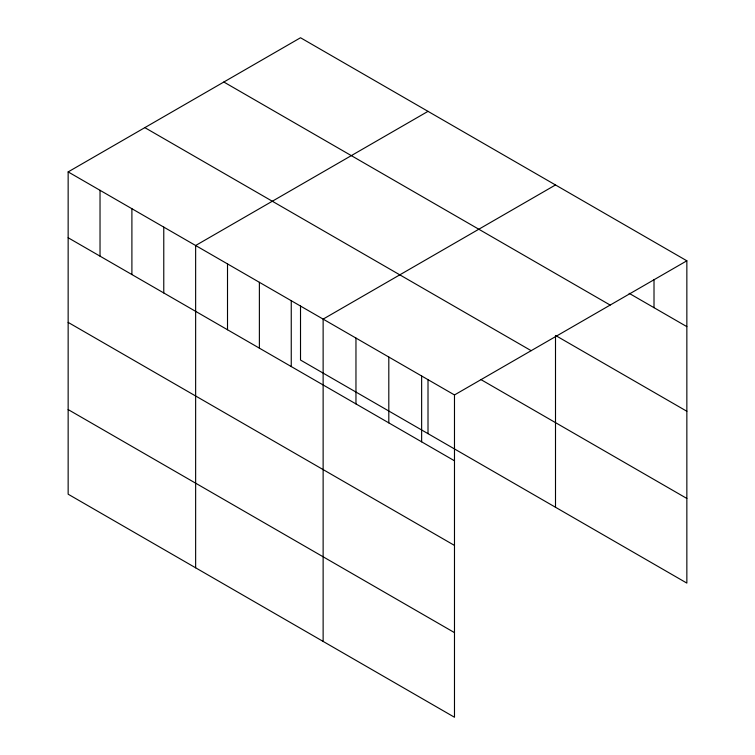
<?xml version="1.0" encoding="UTF-8"?>
<svg xmlns="http://www.w3.org/2000/svg" width="755" height="755" viewBox="0 0 755 755"><rect width="100%" height="100%" fill="white"/><g stroke="black" fill="none" stroke-linecap="round" stroke-linejoin="round"><path stroke-width="1.13" d="M68.148 171.904L454.482 394.95L454.482 717.25L68.148 494.204L68.148 171.904L300.518 37.75L686.852 260.796L686.852 583.096L300.518 360.05L300.518 305.983M428.009 111.353L195.639 245.507L195.639 567.807M555.501 184.956L323.131 319.12L323.131 641.42M454.482 394.95L686.852 260.796M629.132 293.317L686.852 326.641M223.839 82.021L610.163 305.067M686.852 411.267L555.501 335.437L555.501 507.256M144.837 127.633L531.161 350.679M480.793 379.501L686.852 498.46M68.148 237.749L454.482 460.795M68.148 322.385L454.482 545.421M68.148 409.578L454.482 632.624M654.009 279.463L654.009 307.681M428.009 379.586L428.009 433.653M421.639 375.99L421.639 441.835M388.806 357.03L388.806 422.875M355.964 338.07L355.964 403.916M291.251 300.716L291.251 366.562M259.38 282.313L259.38 348.159M227.51 263.91L227.51 329.756M163.769 227.113L163.769 292.959M131.898 208.71L131.898 274.556M100.028 190.307L100.028 256.153"/></g></svg>
